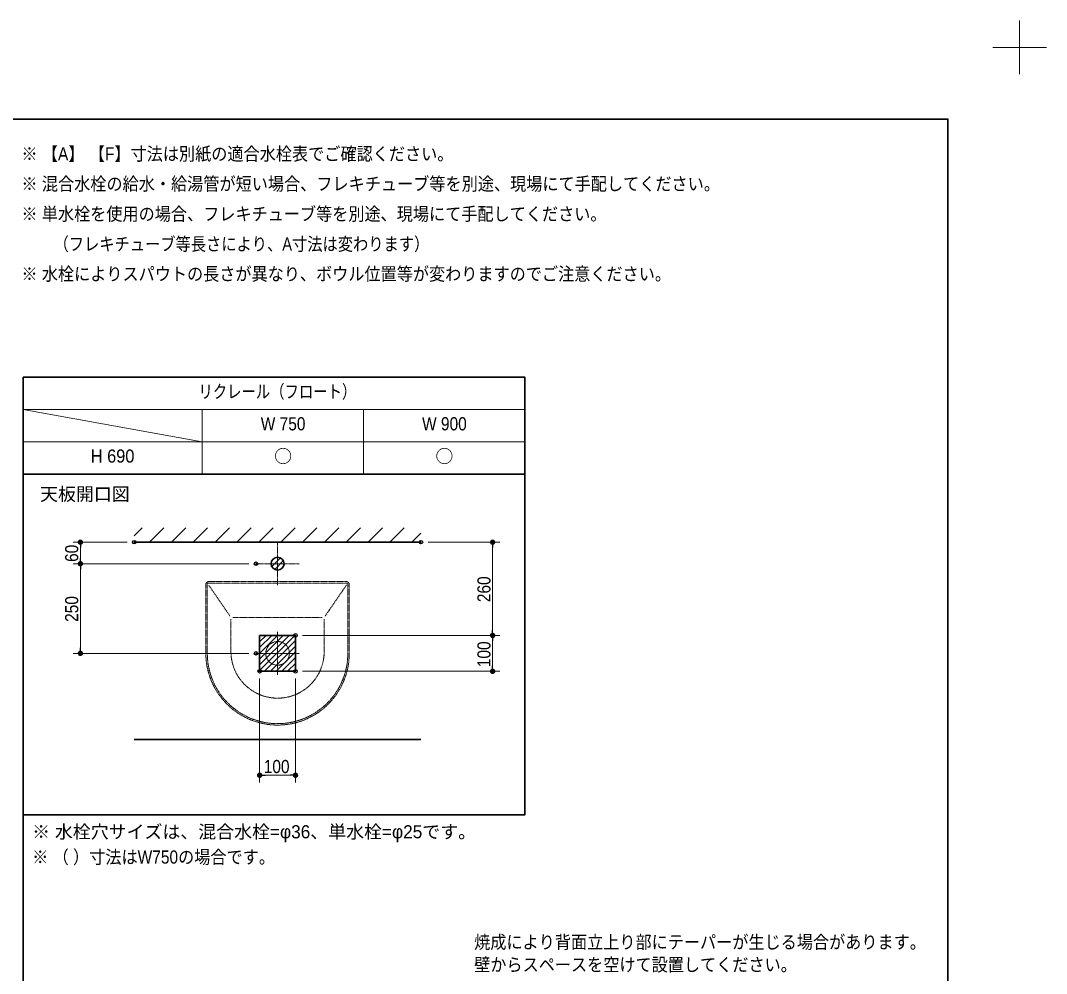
# Model space of a CAD drawing. Units: millimetres, scale not verified. Extents: x -6062 to 6062, y -3045 to 3045.
# Drawn here: x -375 to 2488, y 387 to 3045 of the extents above; entities that cross this region are included whole.
import ezdxf
from ezdxf.enums import TextEntityAlignment as Align

# ---------------------------------------------------------------- set-up
doc = ezdxf.new("R2010")
doc.units = ezdxf.units.MM
doc.header["$LTSCALE"] = 20
doc.header["$PDMODE"] = 32
doc.header["$PDSIZE"] = 10
doc.linetypes.add('USER2', pattern=[2.91, 1.76, -0.4, 0.35, -0.4])
for name, color, linetype, lineweight in [('0-2_1図面枠', 7, 'Continuous', 20), ('0-4_0', 7, 'Continuous', 25), ('0-6_2寸法-1', 7, 'Continuous', 15), ('0-7_2寸法-3', 7, 'Continuous', 15), ('0-8_3一般', 7, 'Continuous', 15)]:
    doc.layers.add(name, color=color, linetype=linetype, lineweight=lineweight)
doc.layers.add('0-5_Defpoints', color=7, linetype='Continuous')
doc.styles.add('ＭＳ Ｐゴシック', font='')
doc.styles.get('ＭＳ Ｐゴシック').set_extended_font_data('MS PGothic')

# ---------------------------------------------------------------- blocks, each defined once
blk = doc.blocks.new('グループ-10')
at = {"layer": '0-2_1図面枠', "lineweight": 15}
for p, q in [((84000, 57900), (84000, 60900)), ((85500, 59400), (82500, 59400))]:
    blk.add_line(p, q, dxfattribs=at)
blk = doc.blocks.new('グループ-12')
at = {"layer": '0-2_1図面枠', "lineweight": 35}
blk.add_lwpolyline([(-80000, 55400), (80000, 55400), (80000, -55400), (-80000, -55400)], close=True, dxfattribs=at)
blk = doc.blocks.new('図面枠')
at = {"layer": '0-2_1図面枠'}
for name in ['グループ-10', 'グループ-12']:
    blk.add_blockref(name, (0, 0), dxfattribs=at)
blk = doc.blocks.new('グループ-22')
at = {"layer": '0-2_1図面枠', "lineweight": 30}
blk.add_line((28400, 41000), (28400, -48600), dxfattribs=at)
at = {"layer": '0-2_1図面枠', "lineweight": 15}
for p, q in [((56400, 39200), (28400, 39200)), ((28400, 39200), (38400, 37400)), ((38400, 35600), (38400, 39200)), ((47400, 35600), (47400, 39200)), ((28400, 37400), (56400, 37400))]:
    blk.add_line(p, q, dxfattribs=at)
at = {"layer": '0-2_1図面枠', "lineweight": 30}
for points in [[(28400, 41000), (56400, 41000), (56400, 35600), (28400, 35600)], [(28400, 35600), (56400, 35600), (56400, 16600), (28400, 16600)]]:
    blk.add_lwpolyline(points, close=True, dxfattribs=at)
blk = doc.blocks.new('_Dot')
at = {"layer": '0-4_0'}
blk.add_line((-10, 0), (-20, 0), dxfattribs=at)
for points in [[(0, 0), (-10, 0), (-9.92, 1.25)], [(0, 0), (-9.92, -1.25), (-10, 0)], [(0, 0), (-9.92, 1.25), (-9.69, 2.49)], [(0, 0), (-9.69, -2.49), (-9.92, -1.25)], [(0, 0), (-9.69, 2.49), (-9.3, 3.68)], [(0, 0), (-9.3, -3.68), (-9.69, -2.49)], [(0, 0), (-9.3, 3.68), (-8.76, 4.82)], [(0, 0), (-8.76, -4.82), (-9.3, -3.68)], [(0, 0), (-8.76, 4.82), (-8.09, 5.88)], [(0, 0), (-8.09, -5.88), (-8.76, -4.82)], [(0, 0), (-8.09, 5.88), (-7.29, 6.85)], [(0, 0), (-7.29, -6.85), (-8.09, -5.88)], [(0, 0), (-7.29, 6.85), (-6.37, 7.71)], [(0, 0), (-6.37, -7.71), (-7.29, -6.85)], [(0, 0), (-6.37, 7.71), (-5.36, 8.44)], [(0, 0), (-5.36, -8.44), (-6.37, -7.71)], [(0, 0), (-5.36, 8.44), (-4.26, 9.05)], [(0, 0), (-4.26, -9.05), (-5.36, -8.44)], [(0, 0), (-4.26, 9.05), (-3.09, 9.51)], [(0, 0), (-3.09, -9.51), (-4.26, -9.05)], [(0, 0), (-3.09, 9.51), (-1.87, 9.82)], [(0, 0), (-1.87, -9.82), (-3.09, -9.51)], [(0, 0), (-1.87, 9.82), (-0.63, 9.98)], [(0, 0), (-0.63, -9.98), (-1.87, -9.82)], [(0, 0), (-0.63, 9.98), (0.63, 9.98)], [(0, 0), (0.63, -9.98), (-0.63, -9.98)], [(0, 0), (0.63, 9.98), (1.87, 9.82)], [(0, 0), (1.87, 9.82), (3.09, 9.51)], [(0, 0), (3.09, 9.51), (4.26, 9.05)], [(0, 0), (4.26, 9.05), (5.36, 8.44)], [(0, 0), (5.36, 8.44), (6.37, 7.71)], [(0, 0), (6.37, 7.71), (7.29, 6.85)], [(0, 0), (7.29, 6.85), (8.09, 5.88)], [(0, 0), (8.09, 5.88), (8.76, 4.82)], [(0, 0), (8.76, 4.82), (9.3, 3.68)], [(0, 0), (9.3, 3.68), (9.69, 2.49)], [(0, 0), (9.69, 2.49), (9.92, 1.25)], [(0, 0), (9.92, 1.25), (10, 0)], [(0, 0), (1.87, -9.82), (0.63, -9.98)], [(0, 0), (3.09, -9.51), (1.87, -9.82)], [(0, 0), (4.26, -9.05), (3.09, -9.51)], [(0, 0), (5.36, -8.44), (4.26, -9.05)], [(0, 0), (6.37, -7.71), (5.36, -8.44)], [(0, 0), (7.29, -6.85), (6.37, -7.71)], [(0, 0), (8.09, -5.88), (7.29, -6.85)], [(0, 0), (8.76, -4.82), (8.09, -5.88)], [(0, 0), (9.3, -3.68), (8.76, -4.82)], [(0, 0), (9.69, -2.49), (9.3, -3.68)], [(0, 0), (9.92, -1.25), (9.69, -2.49)], [(0, 0), (10, 0), (9.92, -1.25)]]:
    blk.add_solid(points, dxfattribs=at)
blk = doc.blocks.new('グループ-56')
at = {"layer": '0-8_3一般', "linetype": 'USER2'}
for p, q in [((42600, 31800), (42600, 29400)), ((41400, 30600), (43800, 30600))]:
    blk.add_line(p, q, dxfattribs=at)
at = {"layer": '0-8_3一般'}
for p, q in [((42276.7, 30756.7), (42441.7, 30921.7)), ((42278.6, 30438.6), (42760.9, 30920.9)), ((42439.4, 30279.4), (42920.5, 30760.5)), ((42756.6, 30276.6), (42921.5, 30441.5))]:
    blk.add_line(p, q, dxfattribs=at)
at = {"layer": '0-8_3一般', "lineweight": 30}
blk.add_circle((42600, 30600), 360, dxfattribs=at)
blk = doc.blocks.new('グループ-57')
at = {"layer": '0-8_3一般', "linetype": 'USER2'}
for p, q in [((42600, 26800), (42600, 24400)), ((41400, 25600), (43800, 25600))]:
    blk.add_line(p, q, dxfattribs=at)
blk.add_circle((42600, 25600), 660, dxfattribs=at)
blk = doc.blocks.new('グループ-58')
at = {"layer": '0-8_3一般', "linetype": 'USER2'}
for p, q in [((38600, 29440), (38600, 25600)), ((38680, 29440), (38680, 25600)), ((39943.3, 27682.4), (38755.9, 29409.6)), ((46440, 29600), (38760, 29600)), ((46440, 29520), (38760, 29520)), ((45256.7, 27682.4), (46444.1, 29409.6)), ((46520, 25600), (46520, 29440)), ((46600, 25600), (46600, 29440)), ((40000, 27500), (40000, 25700)), ((40100, 27600), (45100, 27600)), ((45200, 27500), (45200, 25700))]:
    blk.add_line(p, q, dxfattribs=at)
for centre, radius, start, end in [((38760, 29440), 160, 90, 180), ((38760, 29440), 80, 90, 180), ((46440, 29440), 160, 0, 90), ((46440, 29440), 80, 0, 90), ((42600, 25600), 4000, 180, 0), ((42600, 25600), 3920, 180, 0), ((42600, 25700), 2600, 180, 0)]:
    blk.add_arc(centre, radius, start, end, dxfattribs=at)

msp = doc.modelspace()

# ---------------------------------------------------------------- linework, layer by layer
at = {"layer": '0-5_Defpoints'}
for p in [(-207.5, 1590), (-57.5, 1590), (742.5, 1590), (282.5, 1530), (392.5, 1330), (942.5, 1330), (-207.5, 1280), (282.5, 1280), (292.5, 1230), (392.5, 1230), (292.5, 940)]:
    msp.add_point(p, dxfattribs=at)
at = {"layer": '0-6_2寸法-1'}
for p, q in [((-77.5, 1590), (-227.5, 1590)), ((-207.5, 1545.01), (-207.5, 1574.99)), ((762.5, 1590), (962.5, 1590)), ((942.5, 1574.99), (942.5, 1345.01)), ((262.5, 1530), (-227.5, 1530)), ((262.5, 1530), (-227.5, 1530)), ((-207.5, 1514.99), (-207.5, 1295.01)), ((412.5, 1330), (962.5, 1330)), ((412.5, 1330), (962.5, 1330)), ((942.5, 1245.01), (942.5, 1314.99)), ((262.5, 1280), (-227.5, 1280)), ((292.5, 1210), (292.5, 920)), ((392.5, 1210), (392.5, 920)), ((412.5, 1230), (962.5, 1230)), ((377.49, 940), (307.51, 940))]:
    msp.add_line(p, q, dxfattribs=at)
at = {"layer": '0-8_3一般'}
for p, q in [((-57.5, 1608.08), (-35.58, 1630)), ((-14.62, 1590), (25.38, 1630)), ((46.34, 1590), (86.34, 1630)), ((107.3, 1590), (147.3, 1630)), ((168.26, 1590), (208.26, 1630)), ((229.22, 1590), (269.22, 1630)), ((290.18, 1590), (330.18, 1630)), ((351.14, 1590), (391.14, 1630)), ((412.1, 1590), (452.1, 1630)), ((473.06, 1590), (513.06, 1630)), ((534.02, 1590), (574.02, 1630)), ((594.98, 1590), (634.98, 1630)), ((655.94, 1590), (695.94, 1630)), ((716.9, 1590), (742.5, 1615.6)), ((292.5, 1328), (294.5, 1330)), ((292.5, 1312), (310.5, 1330)), ((292.5, 1296), (326.5, 1330)), ((292.5, 1280), (342.5, 1330)), ((292.5, 1264), (358.5, 1330)), ((292.5, 1248), (374.5, 1330)), ((292.5, 1232), (390.5, 1330)), ((306.5, 1230), (392.5, 1316)), ((322.5, 1230), (392.5, 1300)), ((338.5, 1230), (392.5, 1284)), ((354.5, 1230), (392.5, 1268)), ((370.5, 1230), (392.5, 1252)), ((386.5, 1230), (392.5, 1236))]:
    msp.add_line(p, q, dxfattribs=at)
at = {"layer": '0-8_3一般', "lineweight": 30}
for p, q in [((-57.5, 1590), (742.5, 1590)), ((-57.5, 1040), (742.5, 1040))]:
    msp.add_line(p, q, dxfattribs=at)
msp.add_lwpolyline([(292.5, 1330), (392.5, 1330), (392.5, 1230), (292.5, 1230)], close=True, dxfattribs=at)

# ---------------------------------------------------------------- block references
at = {"layer": '0-2_1図面枠', "xscale": 0.05, "yscale": 0.05}
for name in ['図面枠', 'グループ-22']:
    msp.add_blockref(name, (-1787.5, 0), dxfattribs=at)
at = {"layer": '0-6_2寸法-1', "xscale": 0.7503418, "yscale": 0.7503418}
for p, rotation in [((-207.5, 1590), 90), ((942.5, 1590), 90), ((-207.5, 1530), 270), ((-207.5, 1530), 90), ((942.5, 1330), 270), ((942.5, 1330), 90), ((-207.5, 1280), 270), ((942.5, 1230), 270), ((292.5, 940), 180)]:
    msp.add_blockref('_Dot', p, dxfattribs=dict(at, rotation=rotation))
msp.add_blockref('_Dot', (392.5, 940), dxfattribs=at)
at = {"layer": '0-8_3一般', "xscale": 0.05, "yscale": 0.05}
for name in ['グループ-56', 'グループ-58', 'グループ-57']:
    msp.add_blockref(name, (-1787.5, 0), dxfattribs=at)

# ---------------------------------------------------------------- texts
at = {"layer": '0-2_1図面枠', "style": 'ＭＳ Ｐゴシック'}
for s, height, width, p in [('※ 【A】 【F】寸法は別紙の適合水栓表でご確認ください。', 36.69, 0.9, (-372.1, 2643.86)), ('※ 混合水栓の給水・給湯管が短い場合、フレキチューブ等を別途、現場にて手配してください。', 36.69, 0.9, (-372.1, 2560.17)), ('※ 単水栓を使用の場合、フレキチューブ等を別途、現場にて手配してください。', 36.66, 0.9, (-372.1, 2476.24)), ('\u3000\u3000（フレキチューブ等長さにより、A寸法は変わります）', 36.69, 0.85, (-367.5, 2392.3)), ('※ 水栓によりスパウトの長さが異なり、ボウル位置等が変わりますのでご注意ください。', 36.66, 0.9, (-372.1, 2308.98)), ('リクレール（フロート）', 36.69, 0.8, (121.75, 1980.74)), ('W 750', 36.66, 0.9, (295.55, 1890.95)), ('W 900', 36.66, 0.9, (745.55, 1890.95)), ('H 690', 36.66, 0.95, (-178.49, 1800.95)), ('※ （ ）寸法はW750の場合です。', 36.69, 0.9, (-342.1, 682.55))]:
    msp.add_text(s, height=height, dxfattribs=dict(at, width=width)).set_placement(p, align=Align.BOTTOM_LEFT)
for s, p in [('○', (332.91, 1800.46)), ('○', (782.91, 1800.46)), ('天板開口図', (-320, 1694.84)), ('※ 水栓穴サイズは、混合水栓=φ36、単水栓=φ25です。', (-342.1, 753.08))]:
    msp.add_text(s, height=36.66, dxfattribs=at).set_placement(p, align=Align.BOTTOM_LEFT)
at = {"layer": '0-6_2寸法-1', "style": 'ＭＳ Ｐゴシック', "width": 0.9}
for s, p in [('60', (-202.54, 1534.92)), ('260', (947.46, 1422.72)), ('250', (-202.54, 1367.72)), ('100', (947.46, 1241.39))]:
    msp.add_text(s, height=36.66, rotation=90, dxfattribs=at).set_placement(p, align=Align.BOTTOM_LEFT)
msp.add_text('100', height=36.66, dxfattribs=at).set_placement((303.89, 935.04), align=Align.BOTTOM_LEFT)
at = {"layer": '0-7_2寸法-3', "style": 'ＭＳ Ｐゴシック', "width": 0.9}
for s, p in [('焼成により背面立上り部にテーパーが生じる場合があります。', (891, 445.41)), ('壁からスペースを空けて設置してください。', (891, 382.38))]:
    msp.add_text(s, height=36.66, dxfattribs=at).set_placement(p, align=Align.BOTTOM_LEFT)

doc.saveas('drawing.dxf')
